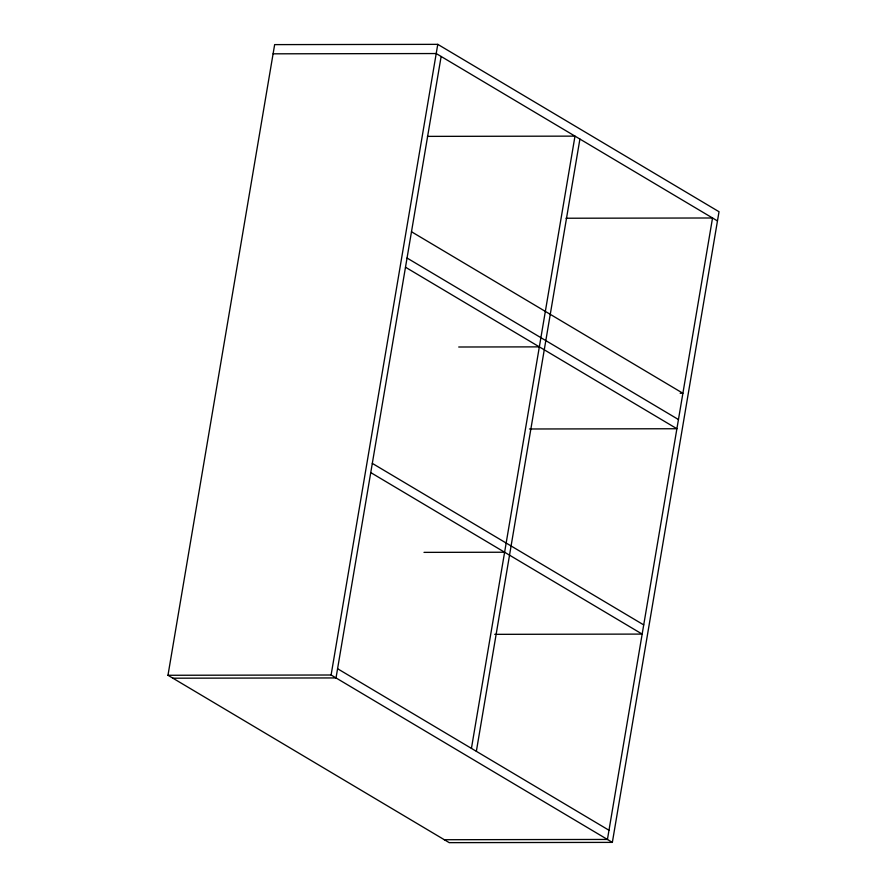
<?xml version="1.0" encoding="UTF-8"?>
<svg xmlns="http://www.w3.org/2000/svg" width="887" height="887" viewBox="0 0 887 887"><rect width="100%" height="100%" fill="white"/><g stroke="black" fill="none" stroke-linecap="round" stroke-linejoin="round"><path stroke-width="1.33" d="M167.976 675.273L274.648 44.616L437.768 44.35L719.024 211.727L612.352 842.384L449.232 842.65L167.976 675.273L331.106 675.007L612.352 842.384M331.106 675.007L437.768 44.35M441.138 56.48L336.018 677.934L172.898 678.2M471.429 748.395L574.987 136.132L427.445 136.376M476.352 751.322L579.91 139.059M273.096 53.819L436.216 53.542L717.461 220.918M566.006 218.235L712.538 217.991L607.429 839.446L444.309 839.723M458.712 347.005L539.34 346.872M680.174 393.263L682.901 393.263L411.49 231.751M529.461 428.986L676.903 428.743L405.492 267.22M423.986 552.368L504.614 552.235M494.724 634.338L642.166 634.094L370.755 472.583M407.044 258.028L678.455 419.54M372.307 463.38L643.718 624.903M337.581 668.731L608.981 830.254"/></g></svg>
